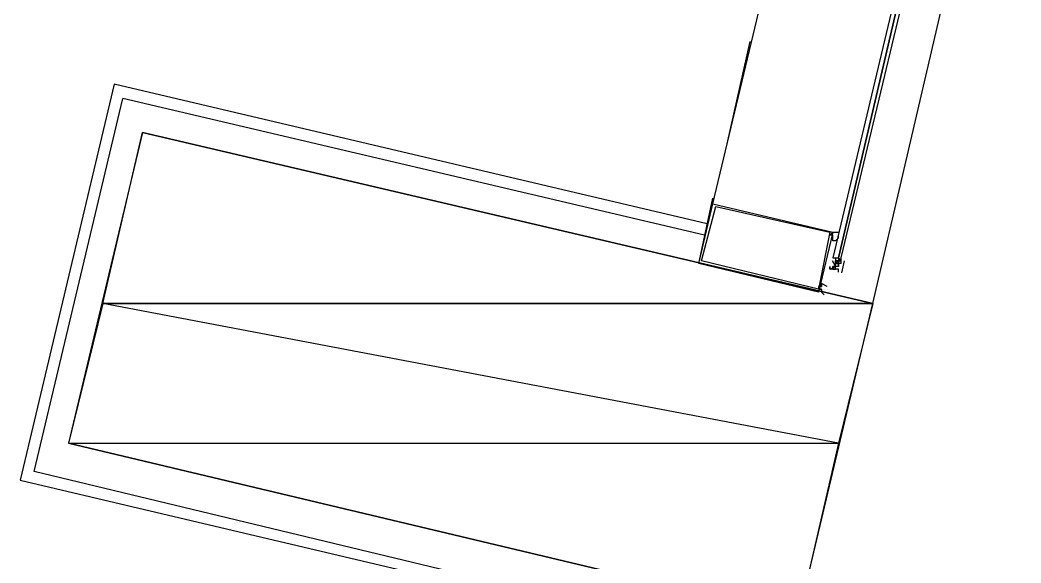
# Model space of a CAD drawing. Header units: feet. Extents: x -84 to 198, y -22 to 181.
# Drawn here: x 120.8 to 125.48, y 90.75 to 93.291 of the extents above; entities that cross this region are included whole.
import ezdxf

# ---------------------------------------------------------------- set-up
doc = ezdxf.new("R2010")
doc.units = ezdxf.units.FT
doc.layers.add('A-LINEA', color=7, linetype='CONTINUOUS')
doc.layers.add('A-MURO-CONCRETO', color=8, linetype='CONTINUOUS')

msp = doc.modelspace()

# ---------------------------------------------------------------- linework, layer by layer
at = {"layer": 'A-LINEA'}
for p, q in [((124.7867, 91.9644), (125.48, 94.9378)), ((124.04, 92.4311), (124.6133, 94.8444)), ((124.1067, 92.7111), (124.2133, 93.1911)), ((121.24, 92.9911), (120.8, 91.1378)), ((124.0133, 92.3378), (121.24, 92.9911)), ((120.8667, 91.1778), (121.28, 92.9244)), ((124, 92.2844), (121.28, 92.9244)), ((123.9733, 92.1511), (124.04, 92.4578)), ((124.6, 92.1778), (124.6, 92.1778)), ((124.6, 92.1778), (124.6, 92.1778)), ((124.6, 92.1778), (124.6, 92.1778)), ((124.6, 92.1778), (124.6, 92.1778)), ((124.6, 92.1778), (124.6, 92.1778)), ((124.6, 92.1778), (124.6, 92.1778)), ((124.6133, 92.1778), (124.6133, 92.1778)), ((124.6133, 92.1778), (124.6133, 92.1778)), ((124.6133, 92.1778), (124.6133, 92.1778)), ((124.6133, 92.1778), (124.6133, 92.1778)), ((124.6133, 92.1778), (124.6133, 92.1778)), ((124.6133, 92.1778), (124.6133, 92.1778)), ((124.6133, 92.1778), (124.6133, 92.1778)), ((124.6133, 92.1778), (124.6133, 92.1778)), ((124.6133, 92.1778), (124.6133, 92.1778)), ((124.6133, 92.1778), (124.6133, 92.1778)), ((124.6133, 92.1778), (124.6133, 92.1778)), ((124.6133, 92.1778), (124.6133, 92.1778)), ((124.6133, 92.1778), (124.6133, 92.1778)), ((124.6133, 92.1778), (124.6133, 92.1778)), ((124.6133, 92.1778), (124.6133, 92.1778)), ((124.6133, 92.1778), (124.6133, 92.1644)), ((124.6133, 92.1644), (124.6133, 92.1644)), ((124.6133, 92.1644), (124.6133, 92.1644)), ((124.6133, 92.1644), (124.6133, 92.1644)), ((124.6133, 92.1644), (124.6133, 92.1644)), ((124.6133, 92.1644), (124.6133, 92.1644)), ((124.6133, 92.1644), (124.6133, 92.1644)), ((124.6133, 92.1644), (124.6133, 92.1644)), ((124.6133, 92.1644), (124.6133, 92.1644)), ((124.6133, 92.1644), (124.6133, 92.1644)), ((124.6133, 92.1644), (124.6133, 92.1644)), ((124.6133, 92.1644), (124.6133, 92.1644)), ((124.6133, 92.1644), (124.6133, 92.1644)), ((124.6267, 92.1644), (124.6133, 92.1644)), ((124.6133, 92.1511), (124.6133, 92.1644)), ((124.6133, 92.1644), (124.6133, 92.1644)), ((124.6133, 92.1644), (124.6133, 92.1644)), ((124.6267, 92.1644), (124.6133, 92.1644)), ((124.6267, 92.1644), (124.6133, 92.1511)), ((124.6133, 92.1644), (124.6133, 92.1644)), ((124.6133, 92.1644), (124.6133, 92.1644)), ((124.6133, 92.1644), (124.6133, 92.1644)), ((124.6133, 92.1644), (124.6133, 92.1644)), ((124.6133, 92.1644), (124.6133, 92.1644)), ((124.6133, 92.1644), (124.6133, 92.1511)), ((124.6133, 92.1644), (124.6267, 92.1644)), ((124.6133, 92.1644), (124.6133, 92.1644)), ((124.6133, 92.1644), (124.6133, 92.1644)), ((124.6133, 92.1644), (124.6133, 92.1644)), ((124.6133, 92.1644), (124.6133, 92.1644)), ((124.6133, 92.1511), (124.6133, 92.1644)), ((124.6133, 92.1378), (124.6133, 92.1511)), ((124.6133, 92.1511), (124.6133, 92.1511)), ((124.6133, 92.1511), (124.6133, 92.1511)), ((124.6133, 92.1511), (124.6133, 92.1511)), ((124.6133, 92.1511), (124.6133, 92.1511)), ((124.6267, 92.1511), (124.6133, 92.1511)), ((124.6133, 92.1511), (124.6133, 92.1511)), ((124.6133, 92.1511), (124.6133, 92.1511)), ((124.6133, 92.1511), (124.6133, 92.1511)), ((124.6133, 92.1511), (124.6133, 92.1511)), ((124.6133, 92.1511), (124.6133, 92.1511)), ((124.6133, 92.1511), (124.6133, 92.1511)), ((124.6133, 92.1511), (124.6267, 92.1511)), ((124.6133, 92.1511), (124.6133, 92.1511)), ((124.6133, 92.1511), (124.6267, 92.1511)), ((124.6267, 92.1778), (124.6267, 92.1778)), ((124.6267, 92.1778), (124.6267, 92.1778)), ((124.6267, 92.1778), (124.6267, 92.1778)), ((124.6267, 92.1778), (124.6267, 92.1778)), ((124.6267, 92.1778), (124.6267, 92.1778)), ((124.6267, 92.1778), (124.6267, 92.1778)), ((124.6267, 92.1778), (124.6267, 92.1644)), ((124.6267, 92.1778), (124.6267, 92.1778)), ((124.6267, 92.1778), (124.6267, 92.1778)), ((124.6267, 92.1778), (124.6267, 92.1644)), ((124.6267, 92.1778), (124.6267, 92.1778)), ((124.6267, 92.1778), (124.6267, 92.1778)), ((124.6267, 92.1778), (124.6267, 92.1778)), ((124.6267, 92.1644), (124.6267, 92.1644)), ((124.6267, 92.1644), (124.6267, 92.1644)), ((124.64, 92.1644), (124.6267, 92.1644)), ((124.64, 92.1644), (124.6267, 92.1644)), ((124.6267, 92.1511), (124.6267, 92.1644)), ((124.6267, 92.1644), (124.6267, 92.1644)), ((124.6267, 92.1644), (124.6267, 92.1644)), ((124.64, 92.1644), (124.6267, 92.1644)), ((124.6267, 92.1644), (124.6267, 92.1644)), ((124.6267, 92.1644), (124.6267, 92.1644)), ((124.6267, 92.1644), (124.6267, 92.1644)), ((124.6267, 92.1644), (124.6267, 92.1644)), ((124.6267, 92.1644), (124.6267, 92.1644)), ((124.6267, 92.1644), (124.6267, 92.1644)), ((124.6267, 92.1644), (124.6267, 92.1644)), ((124.6267, 92.1644), (124.6267, 92.1644)), ((124.6267, 92.1644), (124.6267, 92.1644)), ((124.6267, 92.1644), (124.6267, 92.1644)), ((124.6267, 92.1644), (124.6267, 92.1644)), ((124.6267, 92.1644), (124.6267, 92.1511)), ((124.64, 92.1644), (124.6267, 92.1644)), ((124.6267, 92.1644), (124.6267, 92.1644)), ((124.6267, 92.1644), (124.6267, 92.1644)), ((124.6267, 92.1644), (124.64, 92.1644)), ((124.6267, 92.1644), (124.6267, 92.1644)), ((124.6267, 92.1644), (124.64, 92.1644)), ((124.6267, 92.1511), (124.6267, 92.1511)), ((124.6267, 92.1511), (124.6267, 92.1511)), ((124.6267, 92.1511), (124.6267, 92.1511)), ((124.6267, 92.1511), (124.6267, 92.1511)), ((124.6267, 92.1511), (124.6267, 92.1511)), ((124.6267, 92.1511), (124.6267, 92.1511)), ((124.6267, 92.1511), (124.6267, 92.1511)), ((124.6267, 92.1511), (124.6267, 92.1511)), ((124.6267, 92.1511), (124.6267, 92.1511)), ((124.6267, 92.1511), (124.6267, 92.1511)), ((124.64, 92.1511), (124.6267, 92.1511)), ((124.6267, 92.1511), (124.6267, 92.1511)), ((124.6267, 92.1378), (124.6267, 92.1511)), ((124.6267, 92.1511), (124.6267, 92.1511)), ((124.64, 92.1511), (124.6267, 92.1511)), ((124.6267, 92.1511), (124.6267, 92.1511)), ((124.6267, 92.1511), (124.6267, 92.1511)), ((124.64, 92.1511), (124.6267, 92.1511)), ((124.6267, 92.1511), (124.6267, 92.1511)), ((124.6267, 92.1511), (124.6267, 92.1511)), ((124.6267, 92.1511), (124.6267, 92.1511)), ((124.6267, 92.1511), (124.6267, 92.1511)), ((124.6267, 92.1511), (124.6267, 92.1511)), ((124.6267, 92.1511), (124.6267, 92.1511)), ((124.6267, 92.1511), (124.6267, 92.1511)), ((124.6267, 92.1511), (124.6267, 92.1511)), ((124.6267, 92.1511), (124.6267, 92.1511)), ((124.6267, 92.1511), (124.6267, 92.1511)), ((124.6267, 92.1511), (124.6267, 92.1378)), ((124.6267, 92.1511), (124.6267, 92.1378)), ((124.6267, 92.1511), (124.6267, 92.1378)), ((124.64, 92.1511), (124.64, 92.1644)), ((124.64, 92.1644), (124.64, 92.1644)), ((124.64, 92.1644), (124.64, 92.1644)), ((124.64, 92.1644), (124.64, 92.1644)), ((124.64, 92.1644), (124.64, 92.1644)), ((124.64, 92.1644), (124.64, 92.1644)), ((124.64, 92.1644), (124.64, 92.1644)), ((124.64, 92.1644), (124.64, 92.1644)), ((124.64, 92.1644), (124.64, 92.1644)), ((124.64, 92.1644), (124.64, 92.1644)), ((124.64, 92.1644), (124.64, 92.1644)), ((124.64, 92.1644), (124.64, 92.1644)), ((124.64, 92.1644), (124.64, 92.1644)), ((124.64, 92.1644), (124.64, 92.1644)), ((124.64, 92.1644), (124.64, 92.1644)), ((124.64, 92.1644), (124.64, 92.1644)), ((124.64, 92.1644), (124.64, 92.1644)), ((124.64, 92.1644), (124.64, 92.1644)), ((124.64, 92.1644), (124.64, 92.1644)), ((124.64, 92.1644), (124.64, 92.1644)), ((124.64, 92.1511), (124.64, 92.1511)), ((124.64, 92.1511), (124.64, 92.1511)), ((124.64, 92.1511), (124.64, 92.1511)), ((124.64, 92.1511), (124.64, 92.1511)), ((124.6539, 92.1648), (124.6405, 92.1084)), ((124.5867, 92.1378), (124.5867, 92.1244)), ((124.5867, 92.1378), (124.5867, 92.1378)), ((124.5867, 92.1378), (124.5867, 92.1378)), ((124.5867, 92.1244), (124.5867, 92.1244)), ((124.6, 92.1244), (124.6, 92.1378)), ((124.6, 92.1378), (124.6, 92.1378)), ((124.6, 92.1378), (124.6, 92.1378)), ((124.6, 92.1378), (124.6, 92.1378)), ((124.6, 92.1378), (124.6, 92.1378)), ((124.6, 92.1378), (124.6, 92.1378)), ((124.6, 92.1378), (124.6, 92.1378)), ((124.6133, 92.1378), (124.6, 92.1378)), ((124.6, 92.1244), (124.6, 92.1378)), ((124.6, 92.1378), (124.6, 92.1378)), ((124.6, 92.1244), (124.6, 92.1378)), ((124.6, 92.1378), (124.6, 92.1244)), ((124.6, 92.1378), (124.6, 92.1244)), ((124.6, 92.1378), (124.6, 92.1244)), ((124.6, 92.1378), (124.6, 92.1378)), ((124.6, 92.1378), (124.6, 92.1378)), ((124.6, 92.1378), (124.6133, 92.1378)), ((124.6, 92.1378), (124.6133, 92.1378)), ((124.6, 92.1244), (124.6133, 92.1244)), ((124.6, 92.1244), (124.6, 92.1244)), ((124.6, 92.1244), (124.6, 92.1244)), ((124.6, 92.1244), (124.6, 92.1244)), ((124.6, 92.1244), (124.6, 92.1244)), ((124.6, 92.1244), (124.6, 92.1244)), ((124.6, 92.1244), (124.6, 92.1244)), ((124.6, 92.1244), (124.6, 92.1244)), ((124.6133, 92.1378), (124.6133, 92.1378)), ((124.6267, 92.1378), (124.6133, 92.1378)), ((124.6133, 92.1378), (124.6133, 92.1378)), ((124.6133, 92.1244), (124.6133, 92.1378)), ((124.6133, 92.1378), (124.6133, 92.1378)), ((124.6133, 92.1378), (124.6133, 92.1378)), ((124.6267, 92.1378), (124.6133, 92.1378)), ((124.6133, 92.1378), (124.6133, 92.1378)), ((124.6133, 92.1378), (124.6133, 92.1378)), ((124.6133, 92.1378), (124.6133, 92.1378)), ((124.6133, 92.1378), (124.6133, 92.1378)), ((124.6133, 92.1378), (124.6133, 92.1378)), ((124.6133, 92.1378), (124.6133, 92.1378)), ((124.6133, 92.1378), (124.6133, 92.1378)), ((124.6133, 92.1378), (124.6133, 92.1378)), ((124.6133, 92.1378), (124.6133, 92.1378)), ((124.6133, 92.1378), (124.6133, 92.1378)), ((124.6133, 92.1378), (124.6133, 92.1378)), ((124.6133, 92.1378), (124.6133, 92.1378)), ((124.6133, 92.1378), (124.6133, 92.1378)), ((124.6133, 92.1378), (124.6133, 92.1378)), ((124.6133, 92.1378), (124.6133, 92.1378)), ((124.6133, 92.1378), (124.6133, 92.1378)), ((124.6133, 92.1244), (124.6133, 92.1378)), ((124.6133, 92.1378), (124.6133, 92.1378)), ((124.6133, 92.1244), (124.6133, 92.1244)), ((124.6133, 92.1244), (124.6133, 92.1244)), ((124.6133, 92.1244), (124.6133, 92.1244)), ((124.6133, 92.1244), (124.6133, 92.1244)), ((124.6133, 92.1244), (124.6133, 92.1244)), ((124.6133, 92.1244), (124.6133, 92.1244)), ((124.6133, 92.1244), (124.6133, 92.1244)), ((124.6133, 92.1244), (124.6133, 92.1244)), ((124.6133, 92.1244), (124.6133, 92.1244)), ((124.6133, 92.1244), (124.6133, 92.1244)), ((124.6133, 92.1244), (124.6133, 92.1244)), ((124.6133, 92.1244), (124.6133, 92.1244)), ((124.6133, 92.1244), (124.6133, 92.1244)), ((124.6133, 92.1244), (124.6133, 92.1244)), ((124.6133, 92.1244), (124.6133, 92.1244)), ((124.6133, 92.1244), (124.6133, 92.1244)), ((124.6133, 92.1244), (124.6133, 92.1244)), ((124.6133, 92.1244), (124.6133, 92.1244)), ((124.6133, 92.1244), (124.6133, 92.1244)), ((124.6267, 92.1378), (124.6267, 92.1378)), ((124.6267, 92.1378), (124.6267, 92.1378)), ((124.6267, 92.1378), (124.6267, 92.1378)), ((124.6267, 92.1378), (124.6267, 92.1378)), ((124.6267, 92.1378), (124.6267, 92.1378)), ((124.6267, 92.1378), (124.6267, 92.1378)), ((124.6267, 92.1378), (124.6267, 92.1378)), ((124.6267, 92.1378), (124.6267, 92.1378)), ((124.6267, 92.1378), (124.6267, 92.1378)), ((124.6267, 92.1378), (124.6267, 92.1378)), ((124.6267, 92.1378), (124.6267, 92.1378)), ((124.6267, 92.1378), (124.6267, 92.1378)), ((124.6267, 92.1378), (124.6267, 92.1378)), ((124.6267, 92.1378), (124.6267, 92.1378)), ((124.6267, 92.1378), (124.6267, 92.1378)), ((124.6267, 92.1378), (124.6267, 92.1378)), ((124.6267, 92.1378), (124.6267, 92.1378)), ((124.6267, 92.1378), (124.6267, 92.1378)), ((124.6267, 92.1378), (124.6267, 92.1378)), ((124.6267, 92.1378), (124.6267, 92.1378)), ((124.6267, 92.1378), (124.6267, 92.1378)), ((124.6267, 92.1378), (124.6267, 92.1378)), ((124.6267, 92.1378), (124.6267, 92.1378)), ((124.6267, 92.1244), (124.6267, 92.1244)), ((124.6267, 92.1244), (124.6267, 92.1244)), ((124.6267, 92.1244), (124.6267, 92.1244)), ((124.6267, 92.1244), (124.6267, 92.1244)), ((124.6267, 92.1244), (124.6267, 92.1244)), ((124.6267, 92.1244), (124.6267, 92.1244)), ((124.6267, 92.1244), (124.6267, 92.1244)), ((124.6267, 92.1244), (124.6267, 92.1244)), ((124.6267, 92.1244), (124.6267, 92.1244)), ((124.6267, 92.1244), (124.6267, 92.1244)), ((124.6267, 92.1244), (124.6267, 92.1244)), ((124.6267, 92.1244), (124.6267, 92.1244)), ((124.6267, 92.1244), (124.6267, 92.1244)), ((124.6267, 92.1244), (124.6267, 92.1244)), ((124.6267, 92.1244), (124.6267, 92.1244)), ((124.6267, 92.1244), (124.6267, 92.1244)), ((124.6267, 92.1111), (124.6267, 92.1244)), ((124.6267, 92.1111), (124.6267, 92.1111)), ((124.56, 92.0311), (124.56, 92.0311)), ((124.5733, 92.0311), (124.5733, 92.0311)), ((123.5867, 90.5244), (120.8667, 91.1778)), ((120.8, 91.1378), (123.5733, 90.4844))]:
    msp.add_line(p, q, dxfattribs=at)
for points in [[(124.6133, 92.1778), (124.6267, 92.1778), (125.24, 94.8044), (125.24, 94.8178), (125.2267, 94.8178), (124.6, 92.1778), (124.6133, 92.1778)], [(124.64, 92.1778), (125.2667, 94.8044), (125.2533, 94.8178), (125.24, 94.8044), (124.6267, 92.1778), (124.64, 92.1644), (124.64, 92.1778)], [(124.44, 90.4978), (124.7867, 91.9644), (121.3733, 92.7644), (121.0267, 91.3111), (124.44, 90.4978)], [(123.9733, 92.1511), (124.04, 92.4311), (124.6, 92.2978), (124.5333, 92.0178), (123.9733, 92.1511)], [(123.9867, 92.1644), (124.0533, 92.4178), (124.5867, 92.2978), (124.5333, 92.0311), (123.9867, 92.1644)], [(124.5867, 92.2844), (124.6, 92.2978), (124.6, 92.2978), (124.6, 92.2978), (124.6, 92.2978), (124.6, 92.2978), (124.6133, 92.2978), (124.6133, 92.2978), (124.6267, 92.2978), (124.6267, 92.2978), (124.6267, 92.2978)], [(124.6267, 92.2711), (124.6267, 92.2711), (124.6133, 92.2578), (124.6133, 92.2578), (124.6, 92.2578), (124.6, 92.2578), (124.6, 92.2844), (124.6, 92.2844), (124.6, 92.2844), (124.6, 92.2844), (124.6, 92.2844), (124.6, 92.2844), (124.5867, 92.2844)], [(124.6267, 92.2711), (124.6267, 92.2844), (124.6267, 92.2844), (124.6267, 92.2844)], [(124.5888, 92.125), (124.6127, 92.1393), (124.5991, 92.1636)], [(124.6, 92.1778), (124.6133, 92.1778), (124.6267, 92.1778), (124.64, 92.1644), (124.64, 92.1778)], [(124.6267, 92.1244), (124.6133, 92.1244), (124.6, 92.1244), (124.5867, 92.1244), (124.5867, 92.1378)], [(124.6267, 92.1378), (124.6267, 92.1378), (124.6133, 92.1378)], [(124.6267, 92.1244), (124.6267, 92.1244), (124.6133, 92.1244)], [(124.5733, 92.0444), (124.5733, 92.0444), (124.5733, 92.0444), (124.5733, 92.0444), (124.5467, 92.0578), (124.5467, 92.0578), (124.5467, 92.0444), (124.5467, 92.0444), (124.5333, 92.0444), (124.5467, 92.0444), (124.5333, 92.0444), (124.5333, 92.0311), (124.5333, 92.0311), (124.5333, 92.0311), (124.5333, 92.0311), (124.5333, 92.0311), (124.5467, 92.0311), (124.5467, 92.0311), (124.5467, 92.0178), (124.5467, 92.0178), (124.56, 92.0044), (124.56, 92.0044)], [(124.56, 92.0178), (124.56, 92.0178), (124.56, 92.0178)]]:
    msp.add_lwpolyline(points, dxfattribs=at)
for points in [[(124.6, 92.2844), (124.6, 92.2844), (124.6, 92.2844), (124.6, 92.2844)], [(124.5467, 92.0311), (124.5333, 92.0311), (124.5333, 92.0311), (124.5467, 92.0311)]]:
    msp.add_lwpolyline(points, close=True, dxfattribs=at)
at = {"layer": 'A-MURO-CONCRETO'}
for points in [[(121.3733, 92.7644), (124.7867, 91.9644), (121.1867, 91.9644), (121.3733, 92.7644), (121.3733, 92.7644)], [(121.1867, 91.9644), (121.0267, 91.3111), (124.6267, 91.3111), (121.1867, 91.9644)], [(121.1867, 91.9644), (124.7867, 91.9644), (124.6267, 91.3111), (121.1867, 91.9644), (121.1867, 91.9644)], [(121.0267, 91.3111), (124.6267, 91.3111), (124.44, 90.4978), (121.0267, 91.3111), (121.0267, 91.3111)]]:
    msp.add_lwpolyline(points, dxfattribs=at)

doc.saveas('drawing.dxf')
